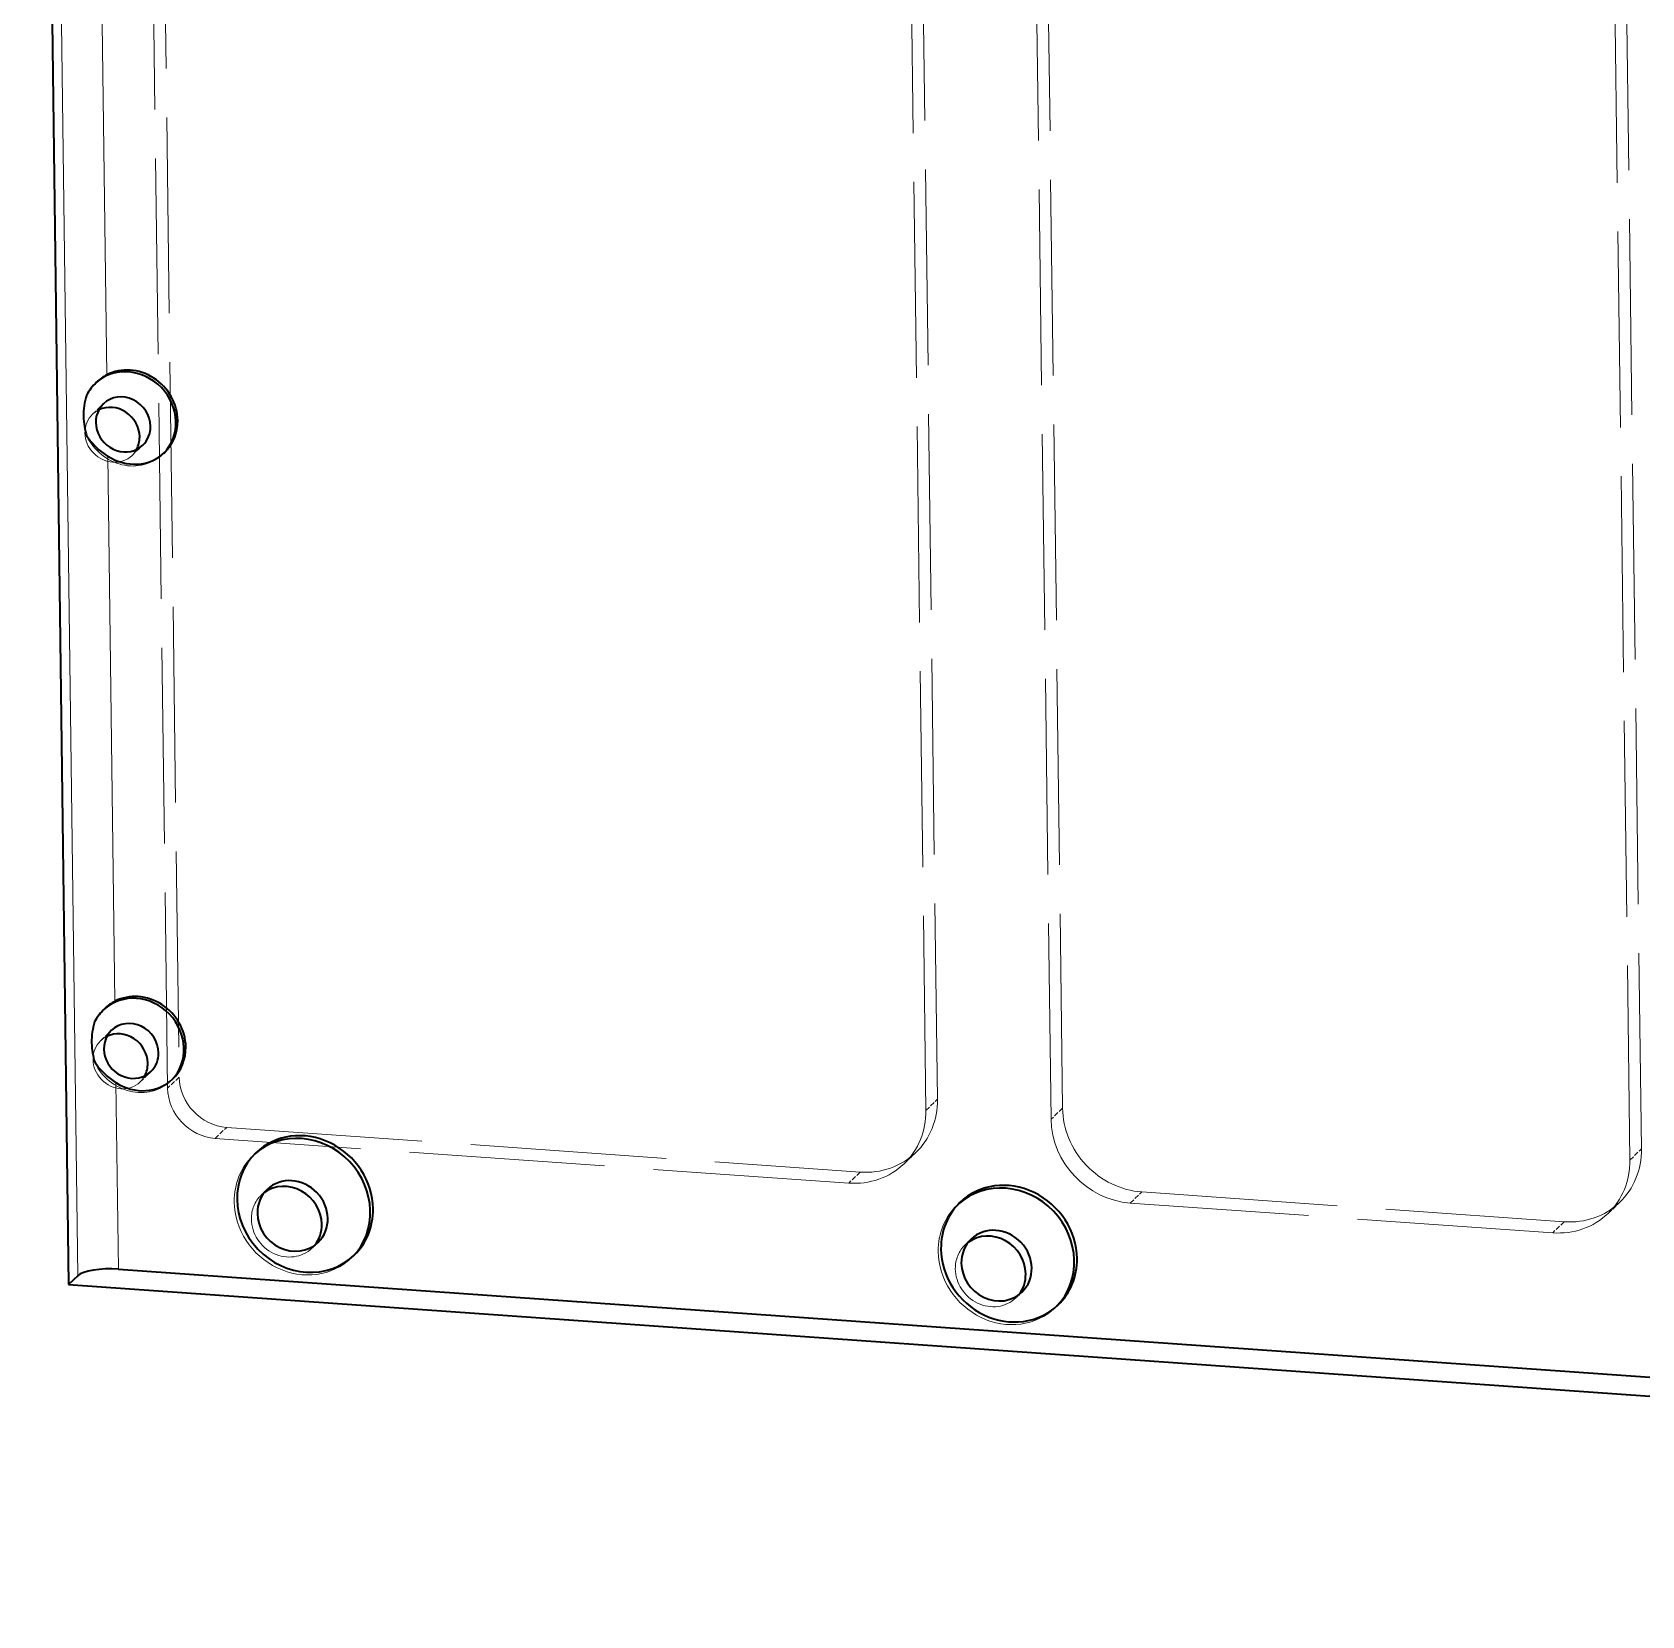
# Model space of a CAD drawing. Header units: millimetres. Extents: x -631 to 3210, y -446 to 2288.
# Drawn here: x -362.1 to -263.4, y -217.9 to -120.9 of the extents above; entities that cross this region are included whole.
import ezdxf

# ---------------------------------------------------------------- set-up
doc = ezdxf.new("R2010")
doc.units = ezdxf.units.MM
doc.linetypes.add('DASHED', pattern=[15, 12, -3])
doc.layers.get('0').update_dxf_attribs({"lineweight": 18})

msp = doc.modelspace()

# ---------------------------------------------------------------- linework, layer by layer
at = {"color": 7, "lineweight": 13}
for p, q in [((-361.543, -24.259), (-359.313, -197.09)), ((-357.967, -108.442), (-357.536, -141.859)), ((-357.471, -146.848), (-357.04, -180.266))]:
    msp.add_line(p, q, dxfattribs=at)
at = {"color": 7, "lineweight": 35}
for p, q in [((-362.109, -24.801), (-359.879, -197.632)), ((-356.828, -196.683), (-72.98, -216.719)), ((-359.879, -197.632), (-72.196, -217.939))]:
    msp.add_line(p, q, dxfattribs=at)
at = {"color": 7, "linetype": 'DASHED', "lineweight": 13}
for p, q in [((-355.019, -36.086), (-353.099, -184.912)), ((-353.807, -185.59), (-355.728, -36.763)), ((-306.615, -186.275), (-308.51, -39.369)), ((-309.219, -40.046), (-307.323, -186.952)), ((-300.839, -39.91), (-298.943, -186.816)), ((-299.652, -187.494), (-301.547, -40.588)), ((-263.462, -189.321), (-265.358, -42.415)), ((-266.066, -43.092), (-264.171, -189.998)), ((-350.185, -187.996), (-311.348, -190.737)), ((-312.056, -191.415), (-350.893, -188.673)), ((-294.087, -191.955), (-268.195, -193.783)), ((-268.903, -194.461), (-294.795, -192.633))]:
    msp.add_line(p, q, dxfattribs=at)
at = {"color": 7, "linetype": 'DASHED', "lineweight": 13, "ltscale": 0.002889}
for p, q in [((-358.252, -142.396), (-358.169, -142.316)), ((-357.757, -180.803), (-357.673, -180.723))]:
    msp.add_line(p, q, dxfattribs=at)
at = {"color": 7, "linetype": 'DASHED', "lineweight": 13, "ltscale": 0.023038}
for p, q in [((-358.408, -144.275), (-357.742, -143.638)), ((-357.913, -182.682), (-357.247, -182.045))]:
    msp.add_line(p, q, dxfattribs=at)
at = {"color": 7, "linetype": 'DASHED', "lineweight": 13, "ltscale": 0.023037}
for p, q in [((-355.988, -146.804), (-355.323, -146.167)), ((-355.493, -185.211), (-354.827, -184.574))]:
    msp.add_line(p, q, dxfattribs=at)
at = {"color": 7, "linetype": 'DASHED', "lineweight": 13, "ltscale": 0.003921}
for p, q in [((-354.104, -146.731), (-353.991, -146.623)), ((-353.609, -185.138), (-353.495, -185.03))]:
    msp.add_line(p, q, dxfattribs=at)
at = {"color": 7, "lineweight": 13, "ltscale": 0.28572}
msp.add_line((-356.976, -185.255), (-356.828, -196.683), dxfattribs=at)
at = {"color": 7, "linetype": 'DASHED', "lineweight": 13, "ltscale": 0.024507}
for p, q in [((-353.099, -184.912), (-353.807, -185.59)), ((-307.323, -186.952), (-306.615, -186.275)), ((-298.943, -186.816), (-299.652, -187.494)), ((-350.893, -188.673), (-350.185, -187.996)), ((-308.661, -190.227), (-307.953, -189.549)), ((-294.795, -192.633), (-294.087, -191.955))]:
    msp.add_line(p, q, dxfattribs=at)
at = {"color": 7, "linetype": 'DASHED', "lineweight": 13, "ltscale": 0.024508}
for p, q in [((-264.171, -189.998), (-263.462, -189.321)), ((-311.348, -190.737), (-312.056, -191.415)), ((-265.509, -193.273), (-264.8, -192.595)), ((-268.195, -193.783), (-268.903, -194.461))]:
    msp.add_line(p, q, dxfattribs=at)
at = {"color": 7, "linetype": 'DASHED', "lineweight": 13, "ltscale": 0.005882}
for p, q in [((-348.56, -189.714), (-348.39, -189.552)), ((-342.545, -196), (-342.375, -195.837))]:
    msp.add_line(p, q, dxfattribs=at)
at = {"color": 7, "linetype": 'DASHED', "lineweight": 13, "ltscale": 0.012744}
msp.add_line((-348.072, -192.153), (-347.703, -191.801), dxfattribs=at)
at = {"color": 7, "linetype": 'DASHED', "lineweight": 13, "ltscale": 0.005881}
for p, q in [((-305.408, -192.76), (-305.238, -192.598)), ((-299.393, -199.046), (-299.223, -198.883))]:
    msp.add_line(p, q, dxfattribs=at)
at = {"color": 7, "linetype": 'DASHED', "lineweight": 13, "ltscale": 0.012745}
for p, q in [((-344.96, -195.404), (-344.592, -195.052)), ((-304.919, -195.199), (-304.551, -194.847))]:
    msp.add_line(p, q, dxfattribs=at)
at = {"color": 7, "lineweight": 35, "ltscale": 0.019606}
msp.add_line((-359.313, -197.09), (-359.879, -197.632), dxfattribs=at)
at = {"color": 7, "linetype": 'DASHED', "lineweight": 13, "ltscale": 0.012743}
msp.add_line((-301.808, -198.45), (-301.44, -198.098), dxfattribs=at)
at = {"color": 7, "lineweight": 35}
for points in [[(-357.471, -146.848), (-358.06, -146.411), (-358.553, -145.909), (-358.751, -145.637)], [(-356.976, -185.255), (-357.564, -184.818), (-358.057, -184.315), (-358.256, -184.043)]]:
    msp.add_lwpolyline(points, dxfattribs=at)
for centre, radius, start, end in [((-356.288, -144.251), 2.698, 117.55399, 134.19154), ((-355.901, -144.678), 3.274, 133.84478, 151.70372), ((-354.675, -144.353), 4.288, 163.36063, 180.71853), ((-355.09, -144.375), 3.873, 180.46633, 199.00467), ((-355.792, -182.658), 2.698, 117.55399, 134.19154), ((-354.18, -182.76), 4.288, 163.36063, 180.71853), ((-355.405, -183.084), 3.274, 133.84478, 151.70372), ((-354.594, -182.782), 3.873, 180.46633, 199.00467)]:
    msp.add_arc(centre, radius, start, end, dxfattribs=at)
at = {"color": 7, "linetype": 'DASHED', "lineweight": 13}
for centre in [(-346.754, -193.531), (-303.601, -196.577)]:
    msp.add_arc(centre, 1.906, 126.05685, 133.73658, dxfattribs=at)
at = {"color": 7, "lineweight": 35}
for centre, major_axis, ratio, start_param, end_param in [((-356.178, -144.564), (2.074, -2.168), 0.919913, 0.028511, 3.12115), ((-356.065, -144.455), (-2.074, 2.168), 0.919913, 3.920233, 6.014629), ((-356.532, -144.903), (1.21, -1.264), 0.919913, 3.141628, 6.283221), ((-357.198, -145.54), (-1.21, 1.264), 0.919913, 3.920233, 5.993167), ((-356.532, -144.903), (1.21, -1.264), 0.919913, 0.778641, 3.141628), ((-356.532, -144.903), (1.21, -1.264), 0.919913, 0.000036, 0.778641), ((-356.063, -144.457), (2.069, -2.169), 0.920246, 0.001737, 0.780591), ((-357.198, -145.54), (-1.21, 1.264), 0.919913, 3.431626, 3.920233), ((-356.065, -144.455), (-2.074, 2.168), 0.919913, 1.825838, 3.141725), ((-355.683, -182.971), (2.074, -2.168), 0.919913, 0.028511, 3.12115), ((-355.569, -182.862), (-2.074, 2.168), 0.919913, 3.920233, 6.014629), ((-356.037, -183.309), (1.21, -1.264), 0.919913, 0.778641, 3.141628), ((-356.037, -183.309), (1.21, -1.264), 0.919913, 3.141628, 6.283221), ((-356.703, -183.947), (-1.21, 1.264), 0.919913, 3.920233, 5.993167), ((-356.037, -183.309), (1.21, -1.264), 0.919913, 0.000036, 0.778641), ((-355.567, -182.863), (2.069, -2.169), 0.920246, 0.001737, 0.780591), ((-356.703, -183.947), (-1.21, 1.264), 0.919913, 3.431626, 3.920233), ((-355.569, -182.862), (-2.074, 2.168), 0.919913, 1.825838, 3.141725), ((-345.553, -192.857), (3.007, -3.143), 0.919913, 0.029373, 3.112222), ((-345.383, -192.694), (-3.007, 3.143), 0.919913, 3.920233, 6.283221), ((-345.383, -192.694), (-3.007, 3.143), 0.919913, 0.000036, 3.141628), ((-346.148, -193.426), (1.556, -1.626), 0.919913, 0.000036, 3.141628), ((-302.4, -195.903), (3.007, -3.143), 0.919913, 0.029373, 3.112222), ((-302.23, -195.74), (3.007, -3.143), 0.919913, 0.778641, 3.141628), ((-346.148, -193.426), (1.556, -1.626), 0.919913, 3.141628, 3.920233), ((-346.516, -193.779), (1.556, -1.626), 0.919913, 0.778641, 3.018233), ((-346.148, -193.426), (1.556, -1.626), 0.919913, 3.920233, 6.283221), ((-345.383, -192.694), (-3.007, 3.143), 0.919913, 3.141628, 3.920233), ((-302.23, -195.74), (3.007, -3.143), 0.919913, 3.141628, 3.920233), ((-346.516, -193.779), (-1.556, 1.626), 0.919913, 3.264973, 3.920233), ((-302.995, -196.472), (1.556, -1.626), 0.919913, 0.000036, 3.141628), ((-302.995, -196.472), (1.556, -1.626), 0.919913, 3.141628, 3.920233), ((-303.363, -196.825), (1.556, -1.626), 0.919913, 0.778641, 3.018233), ((-302.23, -195.74), (-3.007, 3.143), 0.919913, 0.778641, 3.141628), ((-302.995, -196.472), (1.556, -1.626), 0.919913, 3.920233, 6.283221), ((-302.23, -195.74), (-3.007, 3.143), 0.919913, 3.141628, 3.920233), ((-357.395, -197.225), (-2, -0.026), 0.27914, 4.421512, 5.992308), ((-303.363, -196.825), (-1.556, 1.626), 0.919913, 3.264973, 3.920233)]:
    msp.add_ellipse(centre, major_axis=major_axis, ratio=ratio, start_param=start_param, end_param=end_param, dxfattribs=at)
at = {"color": 7, "linetype": 'DASHED', "lineweight": 13}
for centre, major_axis, start_param, end_param in [((-356.178, -144.564), (2.074, -2.168), 3.14158, 3.469207), ((-356.178, -144.564), (2.074, -2.168), 3.12115, 3.14158), ((-357.198, -145.54), (-1.21, 1.264), 5.993167, 6.283221), ((-357.198, -145.54), (-1.21, 1.264), 0.000036, 3.141628), ((-356.178, -144.564), (2.074, -2.168), 4.37126, 6.283224), ((-357.198, -145.54), (-1.21, 1.264), 3.141628, 3.431626), ((-356.178, -144.564), (2.074, -2.168), 0.000039, 0.028511), ((-355.683, -182.971), (2.074, -2.168), 3.14158, 3.469207), ((-355.683, -182.971), (2.074, -2.168), 3.12115, 3.14158), ((-356.703, -183.947), (-1.21, 1.264), 5.993167, 6.283221), ((-356.703, -183.947), (-1.21, 1.264), 0.000036, 3.141628), ((-355.683, -182.971), (2.074, -2.168), 4.37126, 6.283224), ((-356.703, -183.947), (-1.21, 1.264), 3.141628, 3.431626), ((-355.683, -182.971), (2.074, -2.168), 0.000039, 0.028511), ((-350.222, -185.115), (-2.074, 2.168), 0.778641, 2.349437), ((-350.93, -185.793), (-2.074, 2.168), 0.778641, 2.349437), ((-311.41, -185.936), (-3.457, 3.613), 3.141581, 3.920233), ((-312.118, -186.614), (-3.457, 3.613), 3.141581, 3.920233), ((-294.149, -187.155), (3.457, -3.613), 3.920233, 5.49103), ((-294.857, -187.832), (-3.457, 3.613), 0.778641, 2.349437), ((-268.257, -188.982), (-3.457, 3.613), 3.141581, 3.920233), ((-345.553, -192.857), (3.007, -3.143), 3.141628, 3.920233), ((-345.553, -192.857), (3.007, -3.143), 3.112222, 3.141628), ((-312.118, -186.614), (-3.457, 3.613), 2.349437, 3.141581), ((-311.41, -185.936), (-3.457, 3.613), 2.349437, 3.141581), ((-268.965, -189.66), (-3.457, 3.613), 3.141581, 3.920233), ((-346.516, -193.779), (1.556, -1.626), 3.141628, 3.920233), ((-345.553, -192.857), (3.007, -3.143), 3.920233, 6.283221), ((-302.4, -195.903), (3.007, -3.143), 3.141628, 3.920233), ((-302.4, -195.903), (3.007, -3.143), 3.112222, 3.141628), ((-268.965, -189.66), (-3.457, 3.613), 2.349437, 3.141581), ((-268.257, -188.982), (-3.457, 3.613), 2.349437, 3.141581), ((-346.516, -193.779), (-1.556, 1.626), 0.778641, 3.141628), ((-346.516, -193.779), (-1.556, 1.626), 3.141628, 3.264973), ((-303.363, -196.825), (1.556, -1.626), 3.141628, 3.920233), ((-345.553, -192.857), (3.007, -3.143), 0.000036, 0.029373), ((-302.4, -195.903), (3.007, -3.143), 3.920233, 6.283221), ((-303.363, -196.825), (-1.556, 1.626), 0.778641, 3.141628), ((-303.363, -196.825), (-1.556, 1.626), 3.141628, 3.264973), ((-302.4, -195.903), (3.007, -3.143), 0.000036, 0.029373)]:
    msp.add_ellipse(centre, major_axis=major_axis, ratio=0.919913, start_param=start_param, end_param=end_param, dxfattribs=at)

doc.saveas('drawing.dxf')
